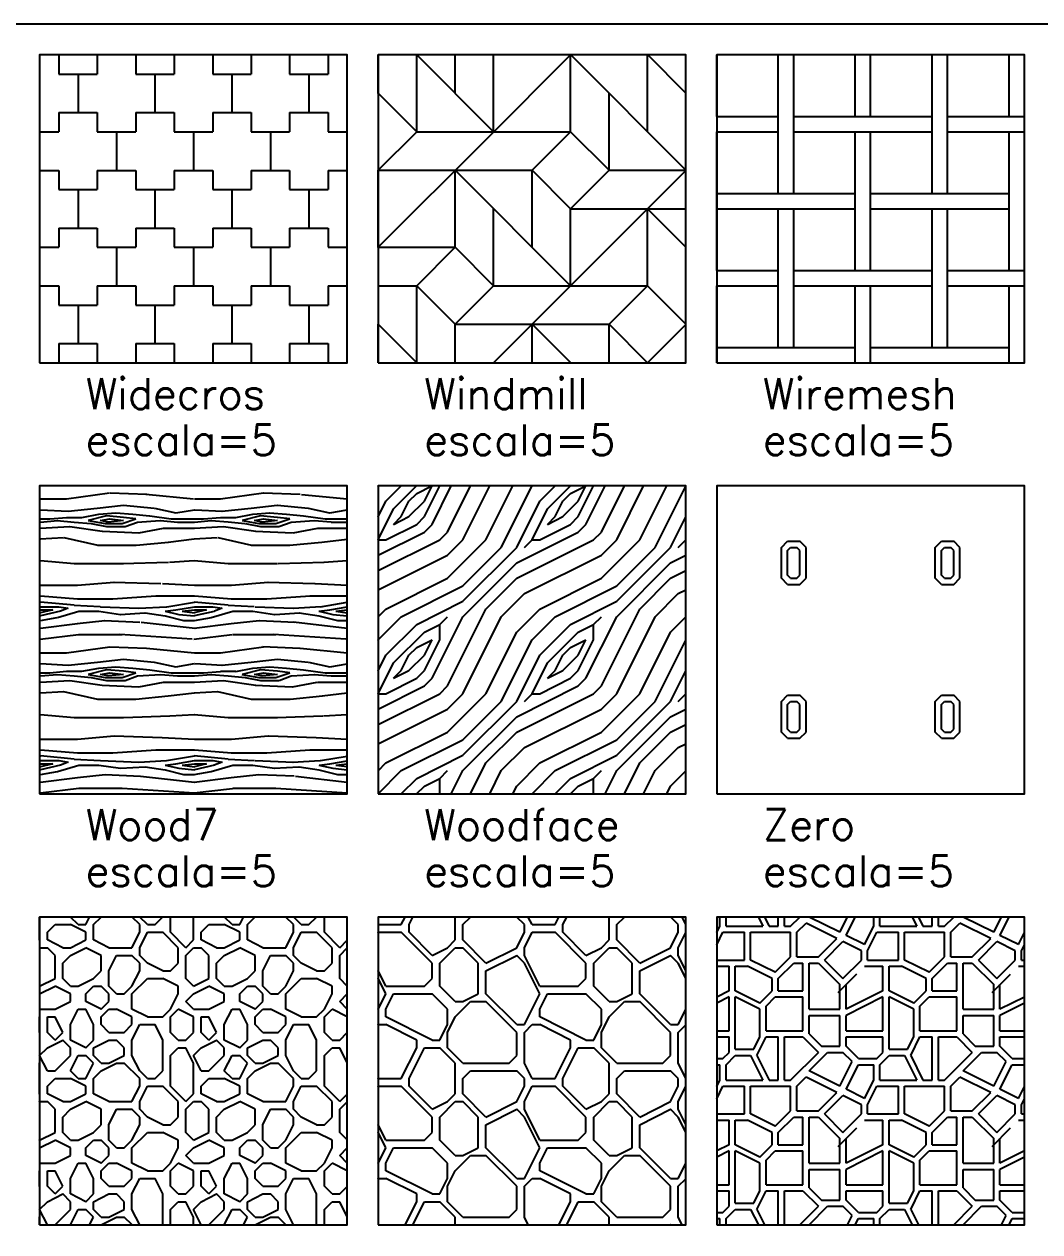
# Model space of a CAD drawing. Header units: inches. Extents: x -1 to 462, y -162 to 137.
# Drawn here: x 285.5 to 318.5, y -60.23 to -21 of the extents above; entities that cross this region are included whole.
import ezdxf

# ---------------------------------------------------------------- set-up
doc = ezdxf.new("R2010")
doc.units = ezdxf.units.IN
doc.header["$MEASUREMENT"] = 0
doc.layers.add('FORMATO', color=7, linetype='Continuous', plot=False)
for name, color, linetype in [('HATCH', 7, 'Continuous'), ('RECTANGLE', 7, 'Continuous'), ('TEXT', 5, 'Continuous')]:
    doc.layers.add(name, color=color, linetype=linetype)
doc.styles.add('nr', font='simplex.shx')

msp = doc.modelspace()

# ---------------------------------------------------------------- hatches: boundary and pattern name
at = {"layer": 'HATCH'}
h = msp.add_hatch(dxfattribs=at)
h.set_pattern_fill('WIDECROS', color=256, scale=5, style=0, pattern_type=2)
h.set_pattern_definition([(0, (286, -32), (1.25, 1.875), [0.625, -1.25, 0.625]), (0, (286.625, -31.375), (1.25, 1.875), [1.25, -1.25]), (270, (286, -32), (1.25, -1.875), [1.25, -2.5]), (270, (286.625, -31.375), (1.25, -2.296136913416957e-16), [0.625, -1.25])])
h.paths.add_polyline_path([(286, -32), (296, -32), (296, -22), (286, -22)])
h = msp.add_hatch(dxfattribs=at)
h.set_pattern_fill('WINDMILL', color=256, scale=5, style=0, pattern_type=2)
h.set_pattern_definition([(0, (299.5, -30.75), (-6.25, 1.25), [5, -2.5, 5, -10]), (90, (299.5, -28.25), (1.25, 8.75), [2.5, -2.5, 2.5, -15]), (90, (300.75, -29.5), (1.25, 8.75), [2.5, -2.5, 2.5, -15]), (45, (297, -28.25), (-3.750000000778449, 3.750000000778449), [5]), (45, (298.25, -29.5), (-2.500000000754668, 5.00000000080223), [1.767766953, -3.535533906]), (45, (299.5, -30.75), (-2.500000000754668, 5.00000000080223), [1.767766953, -3.535533906]), (135, (300.75, -29.5), (-2.499999967520649, 5.000000034036249), [1.76775, -3.5355, 1.76775, -1.76775, 5.303399999999999, -1.76775])])
h.paths.add_polyline_path([(297, -32), (307, -32), (307, -22), (297, -22)])
h = msp.add_hatch(dxfattribs=at)
h.set_pattern_fill('WIREMESH', color=256, scale=5, style=0, pattern_type=2)
h.set_pattern_definition([(0, (308, -32), (2.5, 2.5), [4.5, -0.5]), (0, (308, -31.5), (2.5, 2.5), [4.5, -0.5]), (90, (310, -31.5), (-2.5, 2.5), [4.5, -0.5]), (90, (310.5, -31.5), (-2.5, 2.5), [4.5, -0.5])])
h.paths.add_polyline_path([(308, -32), (318, -32), (318, -22), (308, -22)])
h = msp.add_hatch(dxfattribs=at)
h.set_pattern_fill('WOOD7', color=256, scale=5, style=0, pattern_type=2)
h.set_pattern_definition([(349.6952, (287.55, -42.15000000000001), (30.00000480423951, -4.999974377679953), [0.559015, -55.34268]), (0, (288.1, -42.25), (5, 5), [0.55, -4.45]), (18.4349, (288.65, -42.25), (10.00000217296481, 4.99999201611354), [0.4743399999999999, -15.337045]), (172.875, (289.1, -42.09999999999999), (35.00000189922642, -4.999991409469827), [0.403115, -39.908175]), (174.8056, (288.7, -42.05), (50.00000335022446, -4.999976123497254), [0.55227, -54.67453500000001]), (194.0362, (288.15, -42), (-15.0000027299487, -4.999990286806225), [0.6184649999999999, -19.99706]), (9.4623, (287.95, -42.15000000000001), (25.00000386847653, 4.999990696012177), [0.30414, -30.109675]), (353.6598, (288.25, -42.09999999999999), (-39.99999701303211, 5.00000789479847), [0.45277, -44.824155]), (185.7106, (288.7, -42.15000000000001), (-44.99999711747926, -5.00000657333146), [0.502495, -49.746885]), (168.6901, (288.2, -42.2), (20.00000376115476, -4.99998816080803), [0.25495, -25.240145]), (354.8056, (287.1, -42.2), (-50.00000335022446, 4.999976123497237), [0.5522699999999999, -54.674535]), (348.6901, (287.65, -42.25), (-20.00000376115476, 4.999988160808042), [0.5099, -24.985195]), (0, (288.15, -42.34999999999999), (5, 5), [0.6, -4.4]), (20.556, (288.75, -42.34999999999999), (25.00000922271211, 9.999979982107936), [0.4272, -42.29281999999998]), (3.814100000000001, (289.15, -42.2), (69.99999670723153, 5.000030619868513), [0.751665, -74.414815]), (354.8056, (289.9, -42.15000000000001), (-50.00000335022446, 4.999976123497237), [0.5522699999999999, -54.674535]), (0, (290.45, -42.2), (5, 5), [0.55, -4.45]), (5.194400000000001, (286, -42.2), (50.00000335022446, 4.999976123497246), [0.5522699999999999, -54.674535]), (354.8056, (286.55, -42.15000000000001), (-50.00000335022446, 4.999976123497237), [0.5522699999999999, -54.674535]), (0, (286, -42.09999999999999), (5, 5), [0.3, -4.699999999999999]), (5.194400000000001, (286.3, -42.09999999999999), (50.00000335022446, 4.999976123497246), [0.5522699999999999, -54.674535]), (0, (286.85, -42.05), (5, 5), [0.5, -4.5]), (10.3048, (287.35, -42.05), (-30.00000480423951, -4.999974377679965), [0.559015, -55.34268]), (5.194400000000001, (287.9, -41.95), (50.00000335022446, 4.999976123497246), [0.5522699999999999, -54.674535]), (354.8056, (288.45, -41.90000000000001), (-50.00000335022446, 4.999976123497237), [0.5522699999999999, -54.674535]), (354.8056, (289, -41.95), (-50.00000335022446, 4.999976123497237), [0.5522699999999999, -54.674535]), (351.8699, (289.55, -42), (-29.9999988823056, 4.999996779077747), [0.707105, -34.64823000000001]), (0, (290.25, -42.09999999999999), (5, 5), [0.75, -4.25]), (347.4712000000001, (290.05, -45.09999999999999), (25.00000160204548, -4.99999801522446), [0.460975, -45.636745]), (354.2894, (290.5, -45.2), (-44.99999711747927, 5.000006573331457), [0.502495, -49.746885]), (8.1301, (290.05, -45.09999999999999), (29.9999988823056, 4.999996779077716), [0.353555, -35.00178500000001]), (9.4623, (290.4, -45.05), (25.00000386847653, 4.999990696012177), [0.608275, -29.805535]), (0, (286, -44.95), (5, 5), [0.6, -4.4]), (350.5377, (286.6, -44.95), (-25.00000386847653, 4.999990696012186), [0.30414, -30.109675]), (201.8014, (286.9, -45), (15.00000136505385, 4.999999552503245), [0.26926, -26.656565]), (192.9946, (286.65, -45.09999999999999), (45.00000383874698, 9.99998788789173), [0.667085, -66.041235]), (352.875, (290.6, -45.09999999999999), (-35.00000189922642, 4.999991409469831), [0.403115, -39.908175]), (7.125, (290.6, -45.09999999999999), (35.00000189922642, 4.999991409469829), [0.403115, -39.908175]), (0, (286, -45.05), (5, 5), [0.4, -4.600000000000001]), (194.0362, (286.4, -45.05), (-15.0000027299487, -4.999990286806225), [0.4123099999999999, -20.20322]), (356.6335000000001, (287.1, -44.90000000000001), (-79.99999660984349, 5.000054816772417), [0.8514699999999998, -84.29546499999998]), (357.7094, (287.95, -44.95), (-120.0000006458787, 4.99997876562913), [1.251, -123.84896]), (3.1798, (289.2, -45), (85.00000251349748, 4.999955211631548), [0.9013899999999999, -89.23739499999999]), (9.4623, (290.1, -44.95), (25.00000386847653, 4.999990696012177), [0.912415, -29.5014]), (10.3048, (286, -45.40000000000001), (-30.00000480423951, -4.999974377679965), [0.559015, -55.34268]), (15.9454, (286.55, -45.3), (-20.00000063326075, -4.999999446481898), [0.72801, -35.67254]), (0, (287.25, -45.09999999999999), (5, 5), [0.65, -4.35]), (351.8699, (287.9, -45.09999999999999), (-29.9999988823056, 4.999996779077747), [0.707105, -34.64823000000001]), (3.5763, (288.6, -45.2), (75.0000032716705, 4.999953586658739), [0.8015599999999999, -79.354535]), (351.2538, (289.4, -45.15000000000001), (34.99999668178175, -5.000020985287651), [0.657645, -65.107085]), (345.9638, (290.05, -45.25), (-15.0000027299487, 4.999990286806224), [0.618465, -19.99706]), (0, (290.65, -45.40000000000001), (5, 5), [0.35, -4.65]), (174.8056, (287.1, -44.90000000000001), (50.00000335022446, -4.999976123497254), [1.104535, -54.12227]), (355.2364000000001, (286, -44.59999999999999), (-55.00000473159793, 4.99995766330631), [1.20416, -59.003815]), (0, (287.2, -44.7), (5, 5), [1.15, -3.85]), (4.0856, (288.35, -44.7), (65.00000074507417, 4.999980661770866), [1.403565, -68.77477499999998]), (0, (289.75, -44.59999999999999), (5, 5), [1.25, -3.75]), (7.125, (286, -45.65000000000001), (35.00000189922642, 4.999991409469829), [1.20934, -39.10195]), (6.3402, (287.2, -45.5), (39.99999701303211, 5.000007894798468), [0.90554, -44.371385]), (357.5104, (288.1, -45.40000000000001), (-109.9999973985272, 5.000089326348954), [1.151085, -113.95756]), (353.4802, (289.25, -45.45), (-129.999998954368, 14.99999762621863), [1.76139, -174.37776]), (3.0128, (286, -42.40000000000001), (90.00000005848693, 5.000020524395399), [0.951315, -94.18017499999998]), (351.8699, (286.95, -42.34999999999999), (-29.9999988823056, 4.999996779077747), [1.06066, -34.29468]), (357.6141, (288, -42.5), (-115.0000026193722, 4.999913852802186), [1.20104, -118.90308]), (10.6197, (289.2, -42.55), (-54.99999202309083, -10.00004041559186), [0.8139400000000001, -80.58016]), (0, (290, -42.40000000000001), (5, 5), [1, -4]), (356.8202, (286, -41.8), (-85.00000251349748, 4.999955211631536), [0.9013899999999998, -89.23739499999998]), (6.009, (286.9, -41.84999999999999), (-49.9999987545302, -4.999996587409216), [0.9552499999999999, -94.569615]), (6.7098, (287.85, -41.75), (-45.00000498875653, -4.999969406220161), [0.85586, -84.73035000000002]), (354.2894, (288.7, -41.65000000000001), (-44.99999711747927, 5.000006573331457), [1.00499, -49.24439]), (347.9052, (289.7, -41.75), (-44.99999300806951, 10.00003366743933), [0.71589, -70.873215]), (9.4623, (290.4, -41.90000000000001), (25.00000386847653, 4.999990696012177), [0.608275, -29.805535]), (3.814100000000001, (286, -42.75), (69.99999670723153, 5.000030619868513), [0.751665, -74.414815]), (347.1957, (286.75, -42.7), (-64.99998923441888, 15.00003693836551), [1.12805, -111.67709]), (0, (287.85, -42.95), (5, 5), [1.25, -3.75]), (5.4403, (289.1, -42.95), (-55.00000156104078, -4.999966856206344), [1.05475, -104.420365]), (6.7098, (290.15, -42.84999999999999), (-45.00000498875653, -4.999969406220161), [0.85586, -84.73035000000002]), (0, (286, -41.45), (5, 5), [0.8500000000000001, -4.149999999999999]), (8.1301, (286.85, -41.45), (29.9999988823056, 4.999996779077716), [1.414215, -33.941125]), (357.6141, (288.25, -41.25), (-115.0000026193722, 4.999913852802186), [1.20104, -118.90308]), (354.4725, (289.45, -41.3), (105.0000085969986, -9.999926898324759), [1.55724, -154.166875]), (6.842800000000001, (286, -46), (-84.99999682739274, -10.00003998962377), [1.25897, -124.637815]), (0, (287.25, -45.84999999999999), (5, 5), [1.4, -3.6]), (356.3478, (288.65, -45.84999999999999), (-155.0000047110788, 9.99993649264214), [2.35478, -233.123455]), (0, (286, -44.25), (5, 5), [1.2, -3.8]), (4.7636, (287.2, -44.25), (55.00000473159793, 4.999957663306301), [1.20416, -59.003815]), (358.1524, (288.4, -44.15000000000001), (-150.0000023215442, 4.999971698858634), [1.550805, -153.52982]), (357.2737, (289.95, -44.2), (-100.0000014748673, 4.999980088635957), [1.05119, -104.06779]), (354.8056, (286, -43.45), (-50.00000335022446, 4.999976123497237), [1.104535, -54.12226999999999]), (0, (287.1, -43.55), (5, 5), [1.6, -3.4]), (1.9092, (288.7, -43.55), (144.9999951578939, 5.000121205391049), [1.500835, -148.582475]), (3.5763, (290.2, -43.5), (75.0000032716705, 4.999953586658739), [0.8015599999999999, -79.354535])])
h.paths.add_polyline_path([(286, -46), (296, -46), (296, -36), (286, -36)])
h = msp.add_hatch(dxfattribs=at)
h.set_pattern_fill('WOODFACE', color=256, scale=5, style=0, pattern_type=2)
h.set_pattern_definition([(0, (-483, -157.75), (5, 5), [0.25, -4.75]), (90, (-481, -156), (-4.999999999999999, 5), [0.5, -4.5]), (45, (-482, -156.5), (5.551115123125783e-16, 5.000000000095124), [0.3535, -1.0605, 0.3535, -0.707, 2.475, -2.1215678115]), (45, (-483.25, -158), (5.551115123125783e-16, 5.000000000095124), [0.35355, -0.7071000000000001, 0.35355, -5.65686781]), (45, (-481.5, -157.5), (5.551115123125783e-16, 5.000000000095124), [0.35355, -6.71751781]), (45, (-481, -157.75), (5.551115123125783e-16, 5.000000000095124), [0.35355, -6.71751781]), (45, (-481.75, -157.25), (5.551115123125783e-16, 5.000000000095124), [0.35355, -6.71751781]), (45, (-482, -157), (5.551115123125783e-16, 5.000000000095124), [0.7071000000000001, -6.36396781]), (45, (-480.75, -153.25), (5.551115123125783e-16, 5.000000000095124), [0.7071000000000001, -6.36396781]), (45, (-482.5, -156.75), (5.551115123125783e-16, 5.000000000095124), [1.4142, -5.65686781]), (45, (-482.75, -156.5), (5.551115123125783e-16, 5.000000000095124), [1.4142, -5.65686781]), (45, (-479.5, -155), (5.551115123125783e-16, 5.000000000095124), [1.4142, -5.65686781]), (45, (-483, -156), (5.551115123125783e-16, 5.000000000095124), [1.06066, -6.01040781]), (45, (-484, -155.25), (5.551115123125783e-16, 5.000000000095124), [1.06066, -6.01040781]), (45, (-483.5, -155.75), (5.551115123125783e-16, 5.000000000095124), [1.06066, -6.01040781]), (45, (-480.25, -154.25), (5.551115123125783e-16, 5.000000000095124), [1.767767, -5.30330081]), (45, (-480.75, -154), (5.551115123125783e-16, 5.000000000095124), [1.767767, -5.30330081]), (45, (-480.25, -155.25), (5.551115123125783e-16, 5.000000000095124), [2.47487373, -4.596194075000001]), (26.56505119999999, (-482.5, -157.25), (5.00000000000047, 2.000322685269396e-09), [0.55901695, -10.6213229]), (26.56505119999999, (-481.5, -155.75), (5.00000000000047, 2.000322685269396e-09), [0.55901695, -10.6213229]), (26.56505119999999, (-481.75, -156.25), (5.00000000000047, 2.000322685269396e-09), [0.55901695, -10.6213229]), (26.56505119999999, (-482.75, -157.75), (5.00000000000047, 2.000322685269396e-09), [1.118034, -10.062305885]), (26.56505119999999, (-481.75, -155.5), (5.00000000000047, 2.000322685269396e-09), [1.67705098, -9.503288905]), (26.56505119999999, (-482.25, -155.25), (5.00000000000047, 2.000322685269396e-09), [2.236067975, -8.94427191]), (26.56505119999999, (-482.75, -155), (5.00000000000047, 2.000322685269396e-09), [2.236067975, -8.94427191]), (26.56505119999999, (-483.5, -153.5), (5.00000000000047, 2.000322685269396e-09), [2.236067975, -8.94427191]), (26.56505119999999, (-483.5, -154), (5.00000000000047, 2.000322685269396e-09), [2.795085, -8.385254885]), (26.56505119999999, (-483.25, -154.5), (5.00000000000047, 2.000322685269396e-09), [2.795085, -8.385254885]), (63.43494882, (-481.5, -156.5), (2.549932487383444e-10, 5.00000000000047), [0.5590169499999998, -10.6213229]), (63.43494882, (-482.25, -157), (2.549932487383444e-10, 5.00000000000047), [0.5590169499999998, -10.6213229]), (63.43494882, (-483, -157.75), (2.549932487383444e-10, 5.00000000000047), [1.118034, -10.062305885]), (63.43494882, (-481.5, -157), (2.549932487383444e-10, 5.00000000000047), [1.118034, -10.062305885]), (63.43494882, (-483.5, -158), (2.549932487383444e-10, 5.00000000000047), [1.67705098, -9.503288904999998]), (63.43494882, (-484, -158), (2.549932487383444e-10, 5.00000000000047), [2.236067975, -8.944271909999998]), (63.43494882, (-479.5, -157.75), (2.549932487383444e-10, 5.00000000000047), [2.236067975, -8.944271909999998]), (63.43494882, (-481.25, -157.25), (2.549932487383444e-10, 5.00000000000047), [2.236067975, -8.944271909999998]), (63.43494882, (-480.25, -157.75), (2.549932487383444e-10, 5.00000000000047), [2.795084999999999, -8.385254884999998]), (63.43494882, (-480.75, -157.5), (2.549932487383444e-10, 5.00000000000047), [2.795084999999999, -8.385254884999998])])
h.paths.add_polyline_path([(297, -46), (307, -46), (307, -36), (297, -36)])
h = msp.add_hatch(dxfattribs=at)
h.set_pattern_fill('ZERO', color=256, scale=5, style=0, pattern_type=2)
h.set_pattern_definition([(0, (310.3, -44.2), (5, 5), [0.4, -4.600000000000001]), (0, (310.4, -44), (5, 5), [0.2, -4.8]), (0, (310.4, -43), (5, 5), [0.2, -4.8]), (0, (310.3, -42.8), (5, 5), [0.4, -4.600000000000001]), (90, (310.1, -44), (-4.999999999999999, 5), [1, -4]), (90, (310.3, -43.90000000000001), (-4.999999999999999, 5), [0.8, -4.2]), (90, (310.7, -43.90000000000001), (-4.999999999999999, 5), [0.8, -4.2]), (90, (310.9, -44), (-4.999999999999999, 5), [1, -4]), (45, (310.7, -44.2), (5.551115123125783e-16, 5.000000000095124), [0.28284271245, -6.7882251]), (45, (310.6, -44), (5.551115123125783e-16, 5.000000000095124), [0.14142135625, -6.929646454999999]), (45, (310.3, -43.09999999999999), (5.551115123125783e-16, 5.000000000095124), [0.1414210625, -6.929646454999999]), (45, (310.1, -43), (5.551115123125783e-16, 5.000000000095124), [0.28284271245, -6.7882251]), (135, (310.3, -44.2), (-5.000000000095124, 5.551115123125783e-16), [0.28284271245, -6.7882251]), (135, (310.4, -44), (-5.000000000095124, 5.551115123125783e-16), [0.14142135625, -6.929646454999999]), (135, (310.7, -43.09999999999999), (-5.000000000095124, 5.551115123125783e-16), [0.14142135625, -6.929646454999999]), (135, (310.9, -43), (-5.000000000095124, 5.551115123125783e-16), [0.28284271245, -6.7882251])])
h.paths.add_polyline_path([(308, -46), (318, -46), (318, -36), (308, -36)])
h = msp.add_hatch(dxfattribs=at)
h.set_pattern_fill('PIETRA4', color=256, scale=5, style=0, pattern_type=2)
h.set_pattern_definition([(0, (-484, -158), (5, 5), [0.5, -0.75, 0.25, -0.75, 0.25, -2.5]), (0, (-481.5, -157.5), (5, 5), [0.25, -4.75]), (0, (-483, -157.25), (5, 5), [0.25, -0.5, 0.25, -4]), (0, (-480.5, -157), (5, 5), [0.5, -4.5]), (0, (-480, -156.75), (5, 5), [0.25, -4.75]), (0, (-481.5, -156.25), (5, 5), [0.5, -4.5]), (0, (-484, -156), (5, 5), [0.25, -0.5, 0.25, -1.25, 0.75, -2]), (0, (-480.5, -155.5), (5, 5), [0.5, -4.5]), (0, (-483.5, -155.25), (5, 5), [0.5, -0.25, 0.25, -2, 0.25, -1.75]), (0, (-483.75, -155), (5, 5), [0.25, -4.75]), (0, (-482, -154.75), (5, 5), [0.25, -0.25, 0.25, -4.25]), (0, (-482.75, -154.5), (5, 5), [0.25, -4.75]), (0, (-479.5, -154.25), (5, 5), [0.25, -4.75]), (0, (-481.75, -154), (5, 5), [0.25, -2, 0.25, -2.5]), (0, (-481.75, -153.75), (5, 5), [0.5, -4.5]), (0, (-480.75, -153.5), (5, 5), [0.5, -4.5]), (0, (-483.75, -153.25), (5, 5), [0.25, -3, 0.5, -1.25]), (90, (-484, -155.75), (-4.999999999999999, 5), [1, -1, 0.5, -2.5]), (90, (-483.75, -155.75), (-4.999999999999999, 5), [0.25, -1.75, 0.5, -2.5]), (90, (-483.5, -157), (-4.999999999999999, 5), [0.75, -4.25]), (90, (-483.25, -157), (-4.999999999999999, 5), [0.5, -4.5]), (90, (-483, -157.75), (-4.999999999999999, 5), [0.25, -3, 0.25, -0.25, 0.5, -0.75]), (90, (-482.5, -157.75), (-4.999999999999999, 5), [0.25, -1.75, 0.25, -2.75]), (90, (-482.25, -155.75), (-4.999999999999999, 5), [0.5, -0.75, 0.25, -0.25, 0.5, -2.75]), (90, (-482, -156.75), (-4.999999999999999, 5), [0.5, -2.75, 0.25, -1.5]), (90, (-481.75, -157.75), (-4.999999999999999, 5), [0.25, -0.25, 0.5, -4]), (90, (-481.25, -154.5), (-4.999999999999999, 5), [0.25, -4.75]), (90, (-481, -154.5), (-4.999999999999999, 5), [0.5, -0.5, 0.25, -0.25, 0.5, -3]), (90, (-480.75, -156.75), (-4.999999999999999, 5), [0.25, -0.25, 0.25, -0.5, 0.25, -3.5]), (90, (-480, -155), (-4.999999999999999, 5), [1, -4]), (90, (-479.75, -155.5), (-4.999999999999999, 5), [1, -0.75, 0.5, -2.75]), (90, (-479.5, -157.5), (-4.999999999999999, 5), [0.25, -0.75, 0.5, -3.5]), (90, (-479.25, -157), (-4.999999999999999, 5), [0.75, -4.25]), (45, (-482, -158), (2.775557561562891e-16, 4.999999991609842), [0.35355, -6.71751781]), (45, (-479.25, -157.75), (2.775557561562891e-16, 4.999999991609842), [0.35355, -6.010417810000001, 0.35355, -0.35355]), (45, (-482.5, -157.5), (2.775557561562891e-16, 4.999999991609842), [0.35355, -2.8284, 0.35355, -3.53556781]), (45, (-481.25, -157.5), (2.775557561562891e-16, 4.999999991609842), [0.35355, -5.65686781, 0.35355, -0.7071000000000001]), (45, (-481, -157.5), (2.775557561562891e-16, 4.999999991609842), [0.7071000000000001, -2.8284, 0.7071000000000001, -2.82846781]), (45, (-482.25, -157), (2.775557561562891e-16, 4.999999991609842), [0.3535, -3.182, 0.3535, -0.3535, 0.3535, -2.47506781]), (45, (-479.75, -156.75), (2.775557561562891e-16, 4.999999991609842), [0.35355, -0.35355, 0.35355, -6.010417810000001]), (45, (-483.25, -156.5), (2.775557561562891e-16, 4.999999991609842), [0.35355, -4.2426, 0.35355, -2.12136781]), (45, (-479.25, -156), (2.775557561562891e-16, 4.999999991609842), [0.3535, -0.3535, 0.3535, -1.4142, 0.3535, -4.24286781]), (45, (-482.25, -155.25), (2.775557561562891e-16, 4.999999991609842), [0.35355, -6.71751781]), (45, (-483.5, -155), (2.775557561562891e-16, 4.999999991609842), [0.707105, -6.36396281]), (45, (-484, -154.5), (2.775557561562891e-16, 4.999999991609842), [0.35355, -0.35355, 0.35355, -6.010417810000001]), (45, (-481.25, -153.75), (2.775557561562891e-16, 4.999999991609842), [0.35355, -6.71751781]), (45, (-479.75, -153.25), (2.775557561562891e-16, 4.999999991609842), [0.35355, -6.71751781]), (135, (-481.75, -157.5), (2.775557561562891e-16, 4.999999991609842), [0.35355, -6.71751781]), (135, (-481.5, -157.5), (2.775557561562891e-16, 4.999999991609842), [0.35355, -6.71751781]), (135, (-483, -157.25), (2.775557561562891e-16, 4.999999991609842), [0.35355, -1.4142, 0.7071000000000001, -4.59621781]), (135, (-484, -157.25), (2.775557561562891e-16, 4.999999991609842), [0.35355, -6.71751781]), (135, (-480.75, -156.5), (2.775557561562891e-16, 4.999999991609842), [0.35355, -2.828427, 0.35355, -3.53554081]), (135, (-480.5, -156.5), (2.775557561562891e-16, 4.999999991609842), [0.3535, -2.1215, 0.3535, -2.121, 0.3535, -1.76806781]), (135, (-483.5, -156.25), (2.775557561562891e-16, 4.999999991609842), [0.35355, -6.71751781]), (135, (-479.5, -156), (2.775557561562891e-16, 4.999999991609842), [0.707, -1.76775, 0.3535, -0.3535, 0.3535, -3.53581781]), (135, (-482.75, -155.25), (2.775557561562891e-16, 4.999999991609842), [0.35355, -6.71751781]), (135, (-480.75, -155.25), (2.775557561562891e-16, 4.999999991609842), [0.707105, -6.36396281]), (135, (-480.5, -155.25), (2.775557561562891e-16, 4.999999991609842), [0.35355, -6.71751781]), (135, (-482, -154.75), (2.775557561562891e-16, 4.999999991609842), [0.35355, -6.71751781]), (135, (-483.5, -154), (2.775557561562891e-16, 4.999999991609842), [0.35355, -6.71751781]), (135, (-479.5, -154), (2.775557561562891e-16, 4.999999991609842), [0.35355, -6.71751781]), (26.56505119999999, (-483.5, -158), (5.00000000000047, 2.000322685269396e-09), [0.5589999999999999, -10.621339885]), (26.56505119999999, (-484, -157.5), (5.00000000000047, 2.000322685269396e-09), [0.5589999999999999, -10.621339885]), (26.56505119999999, (-484, -157.25), (5.00000000000047, 2.000322685269396e-09), [0.5589999999999999, -10.621339885]), (26.56505119999999, (-482.75, -157.25), (5.00000000000047, 2.000322685269396e-09), [0.5589999999999999, -10.621339885]), (26.56505119999999, (-483, -156.25), (5.00000000000047, 2.000322685269396e-09), [0.5589999999999999, -10.621339885]), (26.56505119999999, (-483, -156), (5.00000000000047, 2.000322685269396e-09), [0.5589999999999999, -10.621339885]), (26.56505119999999, (-482, -155), (5.00000000000047, 2.000322685269396e-09), [0.5589999999999999, -10.621339885]), (26.56505119999999, (-481.75, -154.75), (5.00000000000047, 2.000322685269396e-09), [0.5589999999999999, -10.621339885]), (26.56505119999999, (-483.75, -154.25), (5.00000000000047, 2.000322685269396e-09), [0.5589999999999999, -10.621339885]), (26.56505119999999, (-482.25, -154.25), (5.00000000000047, 2.000322685269396e-09), [0.5589999999999999, -10.621339885]), (63.43494882, (-479.75, -158), (2.549932487383444e-10, 5.00000000000047), [0.5589999999999998, -10.621339885]), (63.43494882, (-481, -157.25), (2.549932487383444e-10, 5.00000000000047), [0.5589999999999998, -10.621339885]), (63.43494882, (-481.75, -156.75), (2.549932487383444e-10, 5.00000000000047), [0.5589999999999998, -10.621339885]), (63.43494882, (-481, -156), (2.549932487383444e-10, 5.00000000000047), [0.5589999999999998, -10.621339885]), (63.43494882, (-480.75, -156), (2.549932487383444e-10, 5.00000000000047), [0.5589999999999998, -10.621339885]), (63.43494882, (-482.5, -155.25), (2.549932487383444e-10, 5.00000000000047), [0.5589999999999998, -10.621339885]), (63.43494882, (-483, -155), (2.549932487383444e-10, 5.00000000000047), [0.5589999999999998, -10.621339885]), (63.43494882, (-481, -154), (2.549932487383444e-10, 5.00000000000047), [0.5589999999999998, -10.621339885]), (63.43494882, (-483, -153.5), (2.549932487383444e-10, 5.00000000000047), [0.5589999999999998, -10.621339885]), (116.5650512, (-483.75, -155), (-2.000324073048176e-09, 5.00000000000047), [0.5589999999999998, -10.621339885]), (116.5650512, (-480.75, -155), (-2.000324073048176e-09, 5.00000000000047), [0.5589999999999998, -10.621339885]), (116.5650512, (-484, -154.75), (-2.000324073048176e-09, 5.00000000000047), [0.5589999999999998, -10.621339885]), (116.5650512, (-480, -154), (-2.000324073048176e-09, 5.00000000000047), [0.5589999999999998, -10.621339885]), (116.5650512, (-483.25, -153.75), (-2.000324073048176e-09, 5.00000000000047), [0.5589999999999998, -10.621339885]), (116.5650512, (-482.25, -153.5), (-2.000324073048176e-09, 5.00000000000047), [0.5589999999999998, -10.621339885]), (153.4349488, (-482, -158), (-5.00000000000047, 2.000322962825152e-09), [0.5589999999999999, -10.621339885]), (153.4349488, (-483, -157.5), (-5.00000000000047, 2.000322962825152e-09), [0.5589999999999999, -10.621339885]), (153.4349488, (-479.5, -157.25), (-5.00000000000047, 2.000322962825152e-09), [0.5589999999999999, -10.621339885]), (153.4349488, (-480, -156.75), (-5.00000000000047, 2.000322962825152e-09), [0.5589999999999999, -10.621339885]), (153.4349488, (-482, -156.25), (-5.00000000000047, 2.000322962825152e-09), [0.5589999999999999, -10.621339885]), (153.4349488, (-483.25, -156), (-5.00000000000047, 2.000322962825152e-09), [0.5589999999999999, -10.621339885]), (153.4349488, (-481.75, -156), (-5.00000000000047, 2.000322962825152e-09), [0.5589999999999999, -10.621339885]), (153.4349488, (-482.5, -155.5), (-5.00000000000047, 2.000322962825152e-09), [0.5589999999999999, -10.621339885]), (153.4349488, (-482.5, -154.25), (-5.00000000000047, 2.000322962825152e-09), [0.5589999999999999, -10.621339885]), (153.4349488, (-484, -153.25), (-5.00000000000047, 2.000322962825152e-09), [0.5589999999999999, -10.621339885]), (153.4349488, (-481, -153.25), (-5.00000000000047, 2.000322962825152e-09), [0.5589999999999999, -10.621339885]), (153.4349488, (-480.5, -153.25), (-5.00000000000047, 2.000322962825152e-09), [0.5589999999999999, -10.621339885])])
h.paths.add_polyline_path([(286, -60), (296, -60), (296, -50), (286, -50)])
h = msp.add_hatch(dxfattribs=at)
h.set_pattern_fill('PIETRA5', color=256, scale=5, style=0, pattern_type=2)
h.set_pattern_definition([(0, (-480.5, -157.75), (5, 5), [0.25, -0.25, 0.5, -4]), (0, (-482.5, -157.5), (5, 5), [1.25, -3.75]), (0, (-482.75, -157.25), (5, 5), [1.25, -3.75]), (0, (-480.5, -156), (5, 5), [0.25, -4.75]), (0, (-483, -155.5), (5, 5), [0.75, -4.25]), (0, (-483, -155.25), (5, 5), [0.75, -4.25]), (0, (-480, -155), (5, 5), [1.5, -3.5]), (0, (-480.25, -154.75), (5, 5), [1.5, -3.5]), (0, (-481.5, -154.25), (5, 5), [0.5, -4.5]), (0, (-481.25, -154), (5, 5), [0.25, -4.75]), (0, (-483.5, -153.5), (5, 5), [0.25, -0.25, 0.25, -4.25]), (90, (-483.5, -154.5), (-4.999999999999999, 5), [0.75, -4.25]), (90, (-483.25, -156.25), (-4.999999999999999, 5), [0.25, -0.5, 0.25, -0.5, 1, -2.5]), (90, (-482.75, -153.25), (-4.999999999999999, 5), [0.25, -4.75]), (90, (-482, -155.5), (-4.999999999999999, 5), [0.25, -4.75]), (90, (-481.75, -154.25), (-4.999999999999999, 5), [0.25, -4.75]), (90, (-481.25, -157), (-4.999999999999999, 5), [0.5, -4.5]), (90, (-481, -157.25), (-4.999999999999999, 5), [0.75, -4.25]), (90, (-480.75, -154.25), (-4.999999999999999, 5), [0.5, -0.25, 0.5, -3.75]), (90, (-480.5, -155.75), (-4.999999999999999, 5), [1, -4]), (90, (-480.25, -155.75), (-4.999999999999999, 5), [0.5, -4.5]), (90, (-479.75, -157.5), (-4.999999999999999, 5), [1, -4]), (90, (-479.5, -157.5), (-4.999999999999999, 5), [0.75, -4.25]), (45, (-481.5, -157.25), (5.551115123125783e-16, 5.000000000095124), [0.35355335, -6.7175144615]), (45, (-480.75, -156), (5.551115123125783e-16, 5.000000000095124), [0.35355335, -6.7175144615]), (45, (-480.25, -155.25), (5.551115123125783e-16, 5.000000000095124), [0.35355335, -6.7175144615]), (45, (-483.75, -154.75), (5.551115123125783e-16, 5.000000000095124), [0.35355335, -6.7175144615]), (45, (-483.25, -153.75), (5.551115123125783e-16, 5.000000000095124), [0.35355335, -6.7175144615]), (45, (-481, -156.5), (5.551115123125783e-16, 5.000000000095124), [0.707105, -6.36396281]), (45, (-480.5, -153.25), (5.551115123125783e-16, 5.000000000095124), [0.707105, -6.36396281]), (135, (-480.75, -158), (-5.000000000095124, 5.551115123125783e-16), [0.707105, -6.36396281]), (135, (-480.5, -157.75), (-5.000000000095124, 5.551115123125783e-16), [0.707105, -6.36396281]), (135, (-479.75, -156.5), (-5.000000000095124, 5.551115123125783e-16), [0.707105, -6.36396281]), (135, (-480.5, -154.75), (-5.000000000095124, 5.551115123125783e-16), [0.707105, -6.36396281]), (135, (-480.25, -154.75), (-5.000000000095124, 5.551115123125783e-16), [0.707105, -6.36396281]), (135, (-481.25, -156.25), (-5.000000000095124, 5.551115123125783e-16), [1.06066, -6.01040781]), (135, (-479.5, -156.5), (-5.000000000095124, 5.551115123125783e-16), [1.06066, -6.01040781]), (135, (-481.25, -156.5), (-5.000000000095124, 5.551115123125783e-16), [1.4142135, -5.65685431]), (135, (-483.5, -153.5), (-5.000000000095124, 5.551115123125783e-16), [1.4142135, -5.65685431]), (135, (-483.5, -153.75), (-5.000000000095124, 5.551115123125783e-16), [1.4142135, -5.65685431]), (135, (-483.25, -156.5), (-5.000000000095124, 5.551115123125783e-16), [0.35355335, -6.7175144615]), (135, (-483.25, -155.25), (-5.000000000095124, 5.551115123125783e-16), [0.35355335, -6.7175144615]), (26.56505119999999, (-480.25, -157.75), (5.00000000000047, 2.000322685269396e-09), [0.55901695, -10.6213229]), (26.56505119999999, (-481.25, -156.25), (5.00000000000047, 2.000322685269396e-09), [0.55901695, -10.6213229]), (26.56505119999999, (-479.5, -156.75), (5.00000000000047, 2.000322685269396e-09), [1.118034, -10.062305885]), (26.56505119999999, (-479.5, -156.5), (5.00000000000047, 2.000322685269396e-09), [1.118034, -10.062305885]), (63.43494882, (-481, -154), (2.549932487383444e-10, 5.00000000000047), [0.5589999999999998, -5.589999999999999, 1.118, -3.913339886999999]), (63.43494882, (-483.5, -156), (2.549932487383444e-10, 5.00000000000047), [0.5590169499999998, -10.6213229]), (63.43494882, (-482.75, -158), (2.549932487383444e-10, 5.00000000000047), [0.5590169499999998, -10.6213229]), (63.43494882, (-483.25, -156), (2.549932487383444e-10, 5.00000000000047), [0.5590169499999998, -10.6213229]), (63.43494882, (-480.75, -153.75), (2.549932487383444e-10, 5.00000000000047), [0.5590169499999998, -10.6213229]), (63.43494882, (-481, -154), (2.549932487383444e-10, 5.00000000000047), [0.5590169499999998, -10.6213229]), (63.43494882, (-482, -155.25), (2.549932487383444e-10, 5.00000000000047), [1.118034, -10.062305885]), (63.43494882, (-482.25, -155.25), (2.549932487383444e-10, 5.00000000000047), [1.118034, -10.062305885]), (116.5650512, (-483, -155.25), (-2.000324073048176e-09, 5.00000000000047), [0.5590169499999998, -10.6213229]), (116.5650512, (-482.75, -157.5), (-2.000324073048176e-09, 5.00000000000047), [1.118034, -10.062305885]), (116.5650512, (-482.75, -157.25), (-2.000324073048176e-09, 5.00000000000047), [1.118034, -10.062305885]), (153.43494882, (-481.75, -154), (-5.00000000000047, 2.549946365171252e-10), [1.118034, -10.062305885]), (153.43494882, (-481.25, -154), (-5.00000000000047, 2.549946365171252e-10), [1.67705098, -9.503288905])])
h.paths.add_polyline_path([(297, -60), (307, -60), (307, -50), (297, -50)])
h = msp.add_hatch(dxfattribs=at)
h.set_pattern_fill('PIETRA6', color=256, scale=5, style=0, pattern_type=2)
h.set_pattern_definition([(0, (-484, -158), (0, 5), [1, -4]), (0, (-480.1, -157.6), (0, 5), [0.8999999999999999, -4.1]), (0, (-480, -157.4), (0, 5), [0.8, -4.2]), (0, (-482.2, -156.6), (0, 5), [0.6, -0.2, 0.4, -3.8]), (0, (-484, -156.5), (0, 5), [0.3, -4.2, 0.3, -0.2]), (0, (-482.1, -156.4), (0, 5), [1, -4]), (0, (-479.4, -156.3), (0, 5), [0.7000000000000001, -4.3]), (0, (-481.8, -155.5), (0, 5), [0.7000000000000001, -0.2, 1.3, -2.8]), (0, (-481.7, -155.3), (0, 5), [1.2, -0.2, 0.3, -0.2, 0.2, -2.9]), (0, (-482.4, -154.8), (0, 5), [0.5, -4.5]), (0, (-482.4, -154.6), (0, 5), [0.6, -4.4]), (0, (-481.4, -154.5), (0, 5), [0.5, -4.5]), (0, (-483.4, -154.4), (0, 5), [0.5, -4.5]), (0, (-481.4, -154.3), (0, 5), [0.6, -4.4]), (0, (-483.6, -154.2), (0, 5), [0.6, -4.4]), (0, (-482.8, -153.9), (0, 5), [1.2, -1.2, 0.4, -0.2, 0.6, -1.4]), (0, (-482.8, -153.7), (0, 5), [1.2, -1.2, 1.2, -1.4]), (0, (-484, -153.2), (0, 5), [1, -4]), (90, (-484, -158), (-5, 3.061515884555943e-16), [1.5, -2.7, 0.6, -0.2]), (90, (-483, -158), (-5, 3.061515884555943e-16), [0.8, -3, 1, -0.2]), (90, (-482.8, -158), (-5, 3.061515884555943e-16), [0.8, -3, 0.3, -0.2, 0.5, -0.2]), (90, (-482.3, -156.4), (-5, 3.061515884555943e-16), [0.3, -4.699999999999999]), (90, (-482.1, -156.4), (-5, 3.061515884555943e-16), [0.3, -4.699999999999999]), (90, (-481.9, -155.3), (-5, 3.061515884555943e-16), [0.5, -4.5]), (90, (-481.7, -155.3), (-5, 3.061515884555943e-16), [0.5, -4.5]), (90, (-481.4, -157.4), (-5, 3.061515884555943e-16), [0.8, -2.3, 1.7, -0.2]), (90, (-481.1, -156.4), (-5, 3.061515884555943e-16), [0.8999999999999999, -4.1]), (90, (-480.9, -156.4), (-5, 3.061515884555943e-16), [0.8999999999999999, -4.1]), (90, (-481.6, -157.4), (-5, 3.061515884555943e-16), [0.8, -2.2, 0.5, -0.2, 1.1, -0.2]), (90, (-480.6, -153.9), (-5, 3.061515884555943e-16), [0.8999999999999999, -4.1]), (90, (-480.4, -153.7), (-5, 3.061515884555943e-16), [0.8, -4.2]), (90, (-480.2, -157.4), (-5, 3.061515884555943e-16), [0.4, -4.600000000000001]), (90, (-480, -157.4), (-5, 3.061515884555943e-16), [0.4, -1.7, 1.4, -1.5]), (90, (-479.8, -155.3), (-5, 3.061515884555943e-16), [1.4, -3.6]), (90, (-479.6, -156.3), (-5, 3.061515884555943e-16), [0.8, -4.2]), (90, (-479.4, -156.3), (-5, 3.061515884555943e-16), [0.8, -4.2]), (90, (-479.2, -157.4), (-5, 3.061515884555943e-16), [0.8999999999999999, -2.8, 1.1, -0.2]), (45, (-484, -155), (2.775557561562891e-16, 4.999999425924416), [0.8485280000000001, -6.2225395]), (45, (-483.7, -156.3), (2.775557561562891e-16, 4.999999425924416), [0.8485280000000001, -6.2225395]), (45, (-483.5, -156.4), (2.775557561562891e-16, 4.999999425924416), [0.8485280000000001, -6.2225395]), (45, (-482.9, -157), (2.775557561562891e-16, 4.999999425924416), [0.8485280000000001, -6.2225395]), (45, (-482.8, -157.2), (2.775557561562891e-16, 4.999999425924416), [0.8485280000000001, -6.2202895]), (45, (-480.6, -157.8), (2.775557561562891e-16, 4.999999425924416), [0.565685, -6.5053825]), (45, (-480, -157), (2.775557561562891e-16, 4.999999425924416), [0.70710675, -6.363960999999999]), (45, (-480.1, -156.8), (2.775557561562891e-16, 4.999999425924416), [0.70710675, -6.363960999999999]), (45, (-479.6, -155.3), (2.775557561562891e-16, 4.999999425924416), [1.2727922, -5.798275500000001]), (45, (-479.4, -155.5), (2.775557561562891e-16, 4.999999425924416), [0.4242640650000001, -6.646803500000001]), (45, (-480.4, -157.9), (2.775557561562891e-16, 4.999999425924416), [0.4242640650000001, -6.646803500000001]), (45, (-481.7, -154.8), (2.775557561562891e-16, 4.999999425924416), [0.4242640650000001, -6.646803500000001]), (45, (-481.8, -154.6), (2.775557561562891e-16, 4.999999425924416), [0.28284271, -6.788225]), (135, (-482.6, -154.7), (-4.999999425924416, 2.775557561562891e-16), [0.4242640650000001, -6.646803500000001]), (135, (-482.4, -154.6), (-4.999999425924416, 2.775557561562891e-16), [0.5656855000000001, -6.5053825]), (315, (-479.2, -153.9), (4.999999425924416, -1.110223024625157e-15), [0.70710675, -6.363960999999999]), (315, (-483.5, -156.4), (4.999999425924416, -1.110223024625157e-15), [0.8485280000000001, -6.2225395]), (315, (-483.7, -156.5), (4.999999425924416, -1.110223024625157e-15), [0.989949, -6.081118500000001]), (315, (-484, -153.8), (4.999999425924416, -1.110223024625157e-15), [0.565685, -6.5053825]), (206.5650512, (-481.6, -157.4), (-5.00000000000047, -2.000321575046371e-09), [1.34165, -9.83869]), (206.5650512, (-481.6, -157.6), (-5.00000000000047, -2.000321575046371e-09), [1.34165, -9.83869]), (153.4349488, (-482.2, -155.9), (-5.00000000000047, 2.000322962825152e-09), [0.6708000000000001, -0.2236, 1.11805, -9.16789]), (153.4349488, (-482.3, -156.1), (-5.00000000000047, 2.000322962825152e-09), [0.6708000000000001, -0.2236, 1.11805, -9.16789]), (153.4349488, (-480.6, -158), (-5.00000000000047, 2.000322962825152e-09), [0.894427, -10.28591289]), (153.4349488, (-480.6, -157.8), (-5.00000000000047, 2.000322962825152e-09), [0.894427, -10.28591289]), (153.4349488, (-480.2, -157), (-5.00000000000047, 2.000322962825152e-09), [0.894427, -10.28591289]), (153.4349488, (-480.1, -156.8), (-5.00000000000047, 2.000322962825152e-09), [0.894427, -10.28591289]), (63.43494880000001, (-483, -155.5), (2.000322407713639e-09, 5.000000000000471), [0.894427, -10.28591289]), (63.43494880000001, (-482.8, -155.6), (2.000322407713639e-09, 5.000000000000471), [0.894427, -10.28591289]), (63.43494880000001, (-480.7, -154.5), (2.000322407713639e-09, 5.000000000000471), [0.6708000000000001, -10.50953989]), (63.43494880000001, (-482.1, -156.1), (2.000322407713639e-09, 5.000000000000471), [0.6708000000000001, -10.50953989]), (63.43494880000001, (-482.2, -155.9), (2.000322407713639e-09, 5.000000000000471), [0.6708000000000001, -10.50953989]), (63.43494880000001, (-480.8, -154.3), (2.000322407713639e-09, 5.000000000000471), [0.4472135, -10.73312639]), (296.5650512, (-480.9, -154.5), (2.000323517936664e-09, -5.00000000000047), [0.894427, -10.28591289]), (296.5650512, (-480.7, -154.5), (2.000323517936664e-09, -5.00000000000047), [0.894427, -10.28591289])])
h.paths.add_polyline_path([(308, -60), (318, -60), (318, -50), (308, -50)])

# ---------------------------------------------------------------- linework, layer by layer
at = {"layer": 'FORMATO'}
msp.add_lwpolyline([(241, -162), (341, -162), (341, -21), (241, -21)], close=True, dxfattribs=at)
at = {"layer": 'RECTANGLE'}
for points in [[(286, -32), (296, -32), (296, -22), (286, -22)], [(297, -32), (307, -32), (307, -22), (297, -22)], [(308, -32), (318, -32), (318, -22), (308, -22)], [(286, -46), (296, -46), (296, -36), (286, -36)], [(297, -46), (307, -46), (307, -36), (297, -36)], [(308, -46), (318, -46), (318, -36), (308, -36)], [(286, -60), (296, -60), (296, -50), (286, -50)], [(297, -60), (307, -60), (307, -50), (297, -50)], [(308, -60), (318, -60), (318, -50), (308, -50)]]:
    msp.add_lwpolyline(points, close=True, dxfattribs=at)

# ---------------------------------------------------------------- texts
at = {"layer": 'TEXT', "style": 'nr'}
for s, p in [('Widecros', (287.5, -33.5)), ('Windmill', (298.5, -33.5)), ('Wiremesh', (309.5, -33.5)), ('escala=5', (287.5, -35)), ('escala=5', (298.5, -35)), ('escala=5', (309.5, -35)), ('Wood7', (287.5, -47.5)), ('Woodface', (298.5, -47.5)), ('Zero', (309.5, -47.5)), ('escala=5', (287.5, -49)), ('escala=5', (298.5, -49)), ('escala=5', (309.5, -49))]:
    msp.add_text(s, height=1, dxfattribs=at).set_placement(p)

doc.saveas('drawing.dxf')
